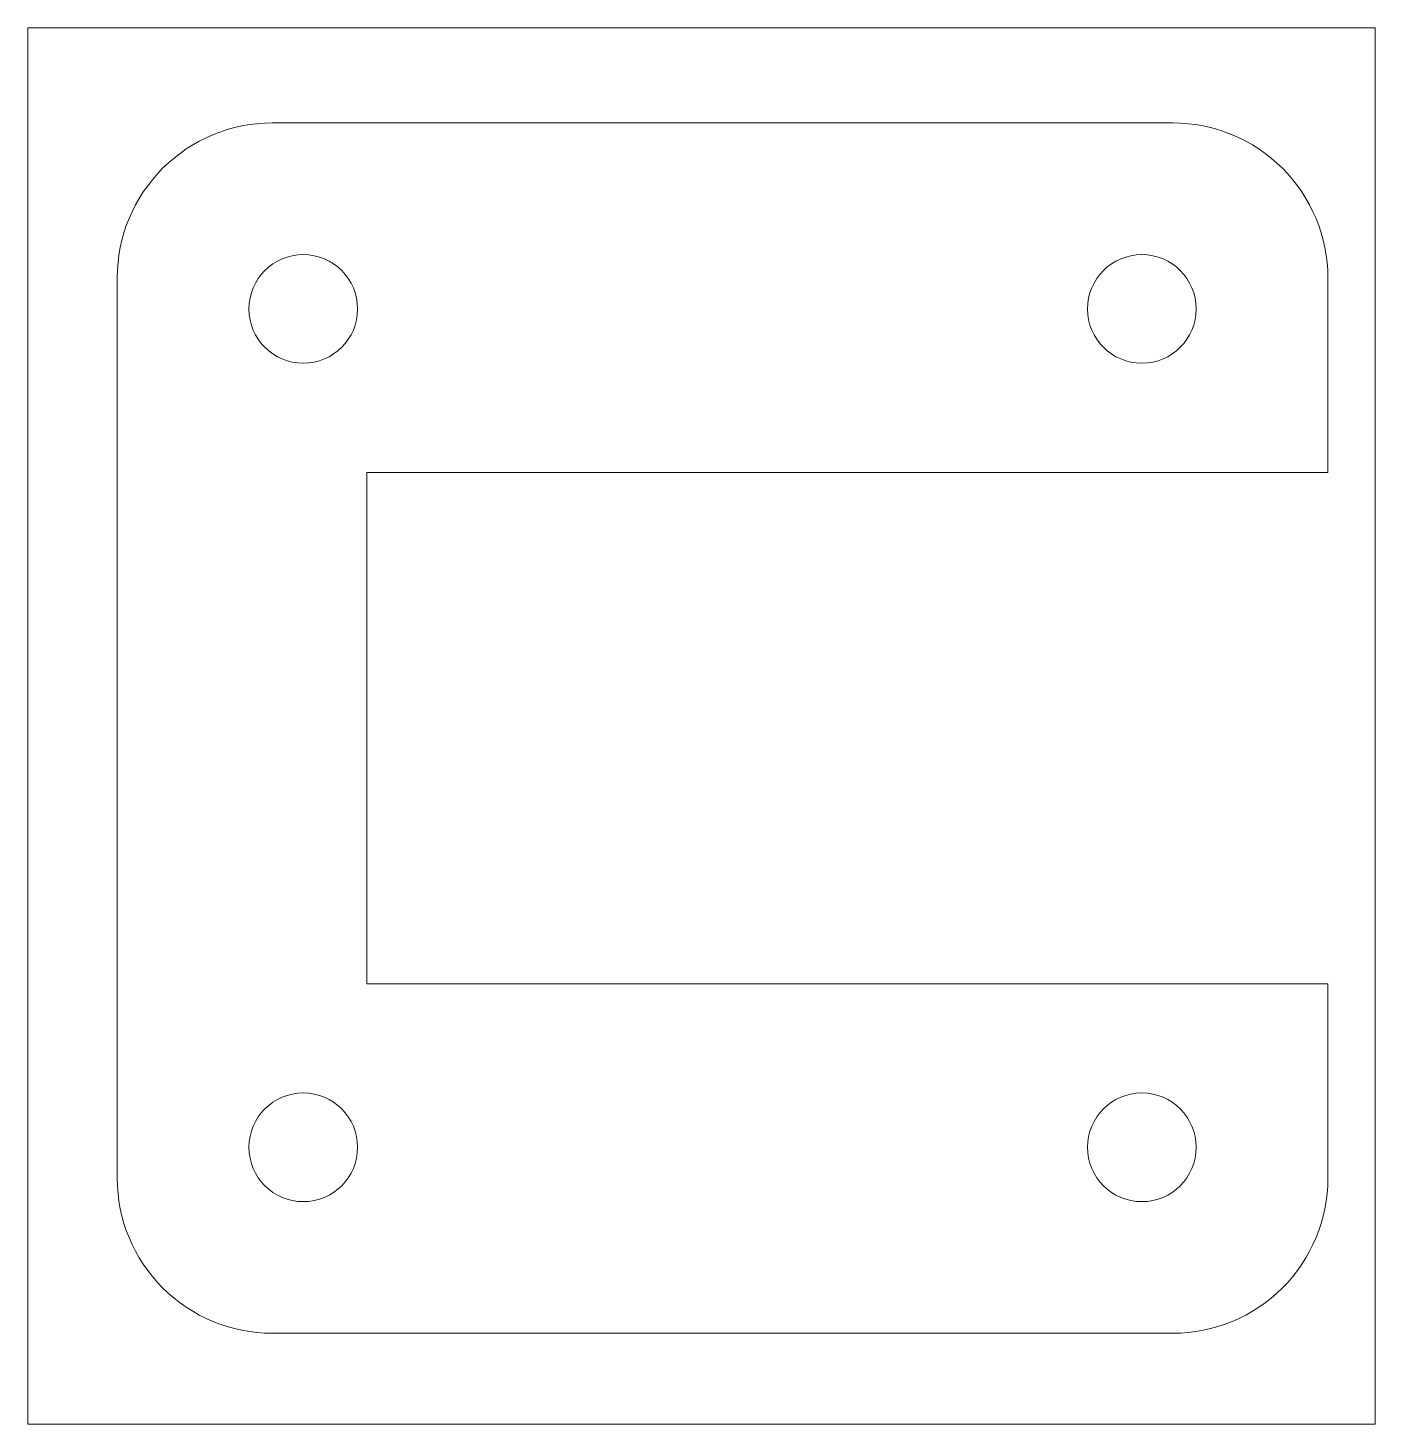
# Paper-space layout 'Trinket Cutout' of a CAD drawing. Header units: millimetres. Extents: x 0 to 43.4, y 156.6 to 201.6.
# The model-space entities are those that its viewports show. They can reach past a viewport. Long polylines and large blocks are cut down to what shows.
import ezdxf

# ---------------------------------------------------------------- set-up
doc = ezdxf.new("R2010")
doc.units = ezdxf.units.MM
doc.layers.add('Cuts', color=7, linetype='Continuous', lineweight=0)
doc.layers.add('Viewports', color=7, linetype='Continuous', lineweight=0, plot=False)

msp = doc.modelspace()

# ---------------------------------------------------------------- linework, layer by layer
at = {"layer": 'Cuts'}
msp.add_lwpolyline([(71.613, 17.775), (71.613, 24.05, 0.414214), (66.613, 29.05), (37.563, 29.05, 0.414214), (32.563, 24.05), (32.563, -5, 0.414214), (37.563, -10), (66.613, -10, 0.414214), (71.613, -5), (71.613, 1.275)], format="xyb", dxfattribs=at)
msp.add_lwpolyline([(71.613, 17.775), (40.613, 17.775), (40.613, 1.275), (71.613, 1.275)], dxfattribs=at)
for centre in [(38.563, 23.05), (65.613, 23.05), (38.563, -4), (65.613, -4)]:
    msp.add_circle(centre, 1.753, dxfattribs=at)

psp = doc.layouts.new('Trinket Cutout')

# ---------------------------------------------------------------- viewports
at = {"layer": 'Viewports'}
psp.add_viewport(center=(21.709, 179.073), size=(43.454, 45.0444), view_center_point=(51.409, 9.593), view_height=45.0444, dxfattribs=at)

doc.saveas('drawing.dxf')
